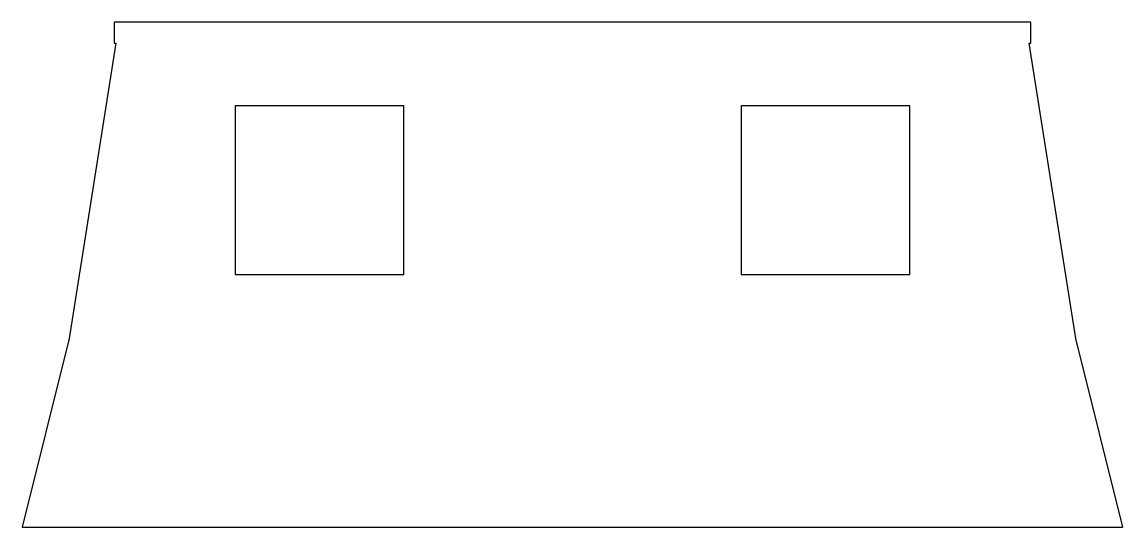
# Model space of a CAD drawing. Header units: inches. Extents: x 135.4 to 161.5, y 43 to 55.
import ezdxf

# ---------------------------------------------------------------- set-up
doc = ezdxf.new("R2010")
doc.units = ezdxf.units.IN
doc.header["$MEASUREMENT"] = 0
doc.layers.add('sheetmetal', color=254, linetype='Continuous')

msp = doc.modelspace()

# ---------------------------------------------------------------- linework, layer by layer
at = {"layer": 'sheetmetal', "extrusion": (-2e-16, -4.4e-15, -1), "elevation": 43.777}
for points in [[(-144.488, 48.986), (-144.488, 52.986), (-140.488, 52.986), (-140.488, 48.986)], [(-152.488, 52.986), (-152.488, 48.986), (-156.488, 48.986), (-156.488, 52.986)]]:
    msp.add_lwpolyline(points, close=True, dxfattribs=at)
at = {"layer": 'sheetmetal'}
msp.add_polyline3d([(159.32, 54.477, -43.777), (159.363, 54.477, -43.777), (159.363, 54.977, -43.777), (137.613, 54.977, -43.777), (137.613, 54.477, -43.777), (137.655, 54.477, -43.777), (136.545, 47.463, -43.777), (135.427, 42.992, -43.777), (161.548, 42.992, -43.777), (160.431, 47.463, -43.777)], close=True, dxfattribs=at)

doc.saveas('drawing.dxf')
